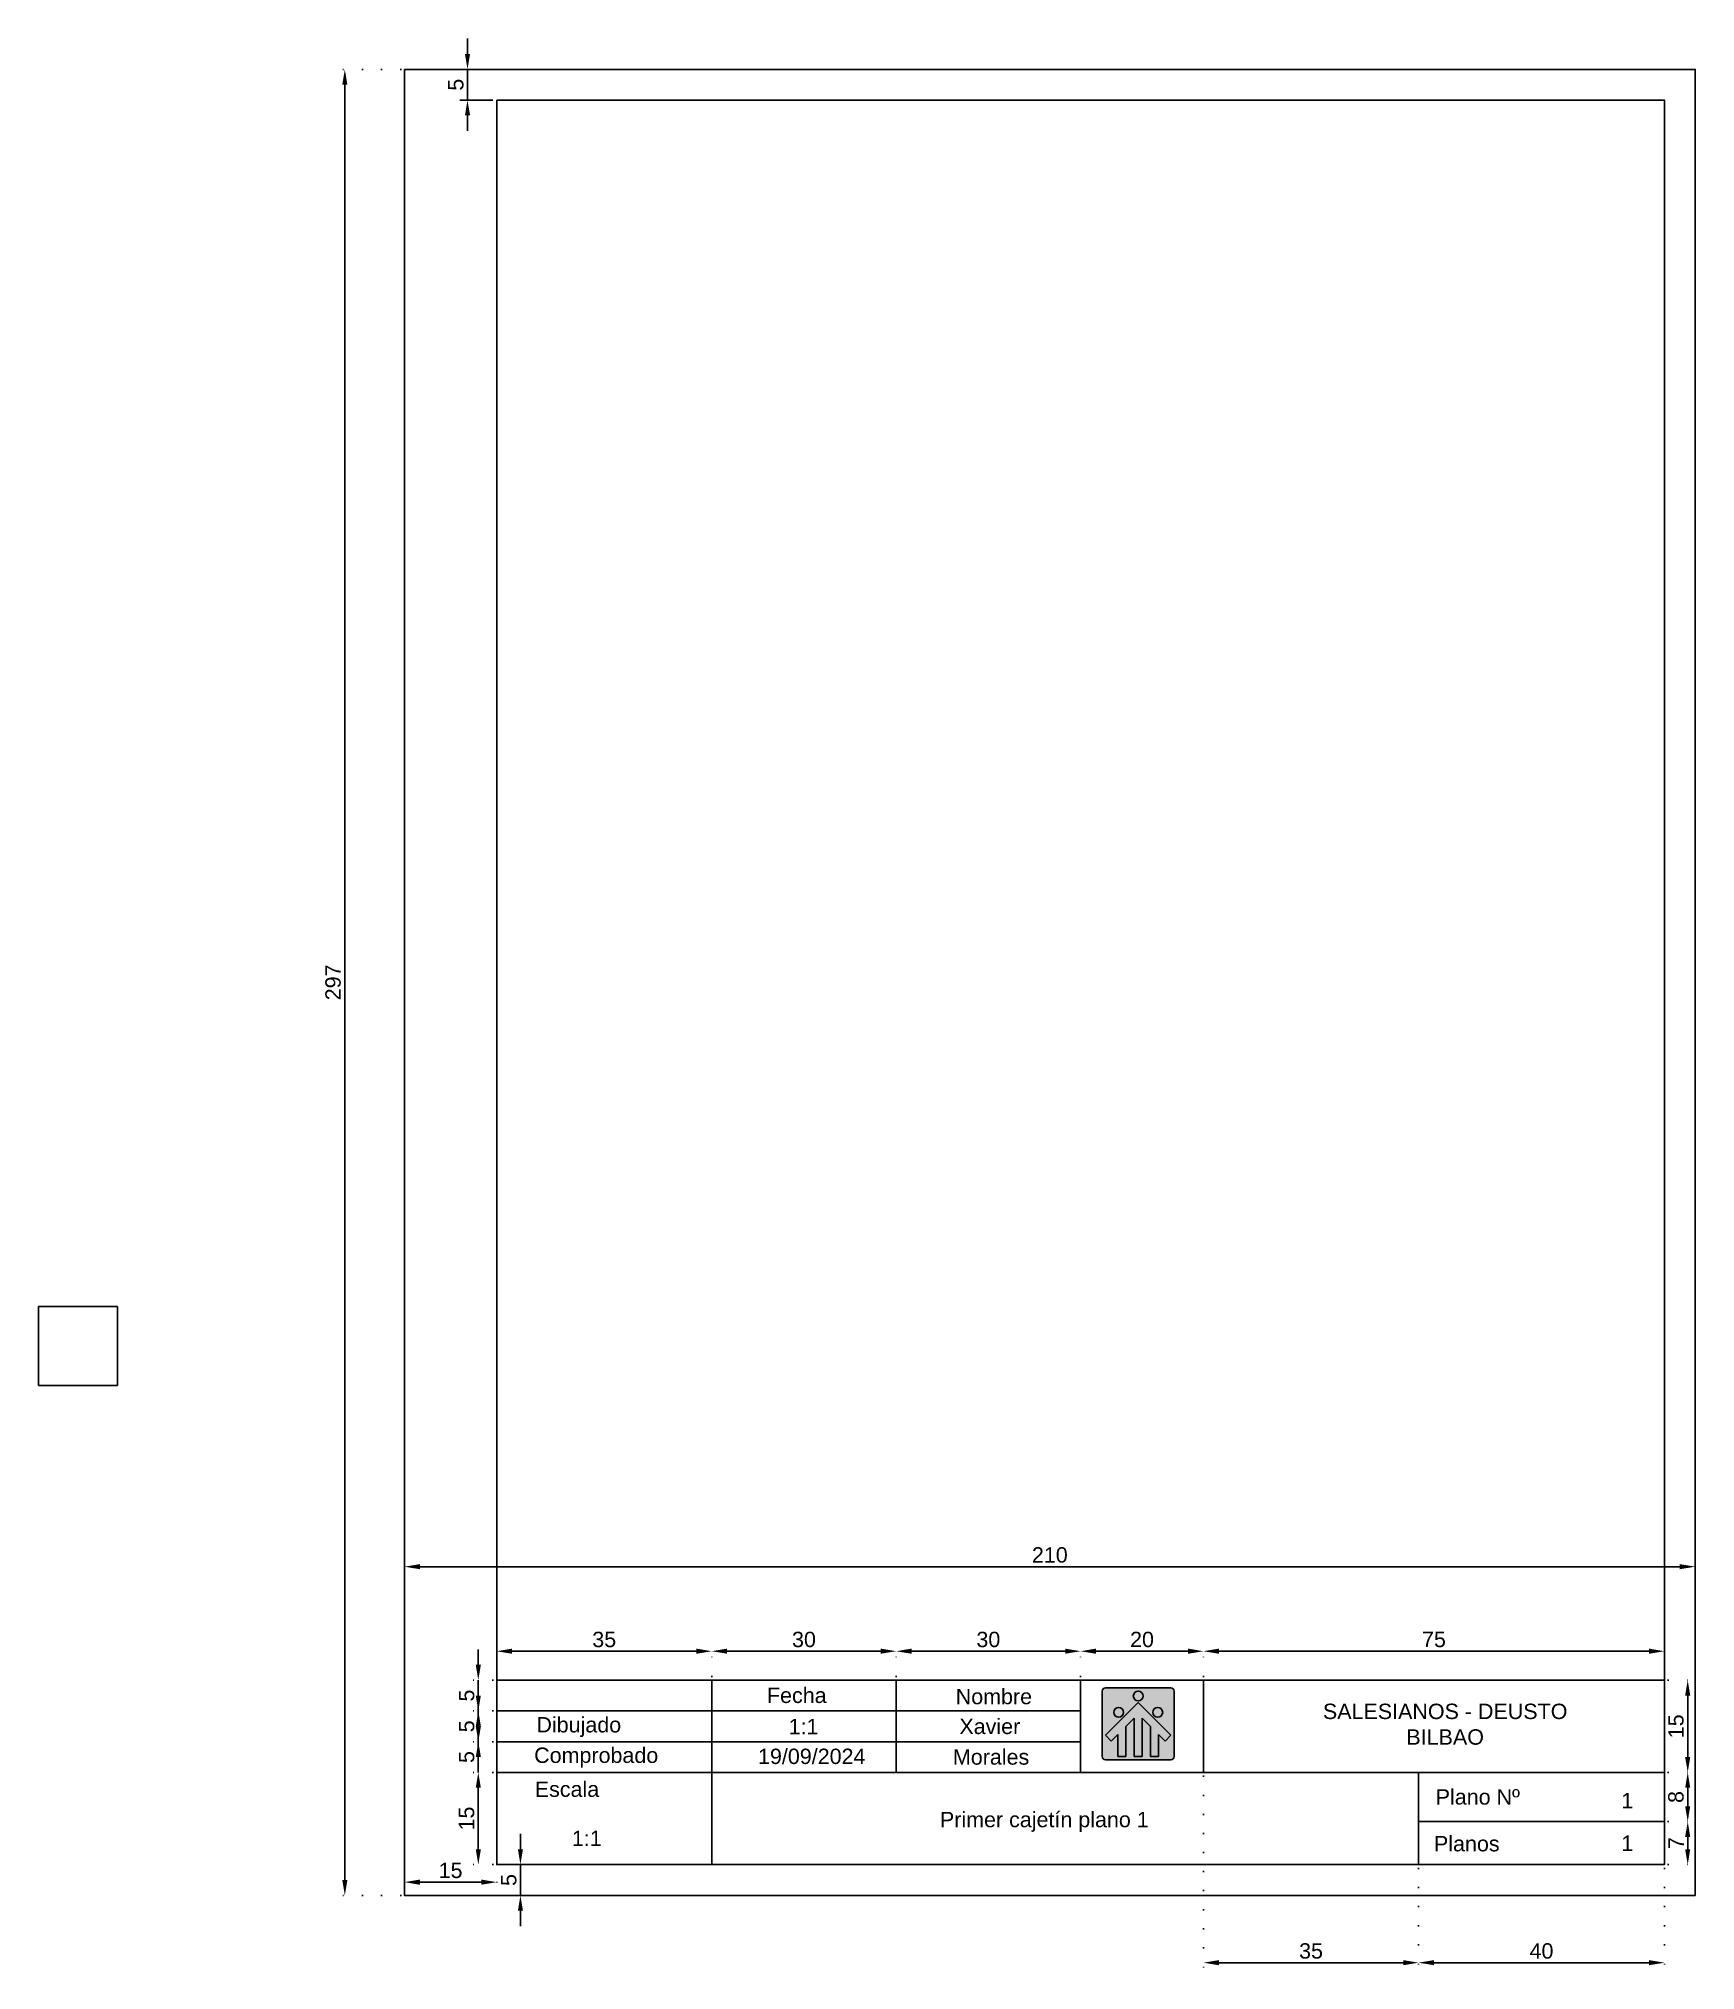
# Model space of a CAD drawing. Header units: millimetres. Extents: x 1956 to 2226, y 2230 to 2544.
import ezdxf

# ---------------------------------------------------------------- set-up
doc = ezdxf.new("R2010")
doc.units = ezdxf.units.MM
doc.linetypes.add('ACAD_ISO07W100', pattern=[3, 0, -3])
for name, color, linetype in [('Caj_Borde', 2, 'Continuous'), ('Caj_text_editar', 6, 'Continuous'), ('Caj_texto_fijo', 7, 'Continuous'), ('Cajetin', 7, 'Continuous'), ('Cotas', 3, 'Continuous'), ('Logo_SD', 1, 'Continuous')]:
    doc.layers.add(name, color=color, linetype=linetype)
doc.styles.get("Standard").update_dxf_attribs({"font": 'arial.ttf'})
doc.dimstyles.new('Copia de ISO-25_punto', dxfattribs={"dimtxt": 2.5, "dimasz": 2.5, "dimexe": 1.25, "dimexo": 0.625, "dimtad": 1, "dimtxsty": 'Standard', "dimcen": 2.5, "dimclrd": 256, "dimclre": 256, "dimadec": 0, "dimazin": 0, "dimtfac": 1, "dimtmove": 0, "dimatfit": 3, "dimfxl": 1, "dimlwd": -1, "dimlwe": -1, "dimarcsym": 0})
doc.dimstyles.new('ISO-25', dxfattribs={"dimtxt": 2.5, "dimasz": 2.5, "dimexe": 1.25, "dimexo": 0.625, "dimtad": 1, "dimtxsty": 'Standard', "dimcen": 2.5, "dimadec": 0, "dimazin": 0, "dimtfac": 1, "dimtmove": 0, "dimatfit": 3, "dimfxl": 1, "dimarcsym": 0})
picture_1 = doc.add_image_def('image1.png', size_in_pixel=(225, 225))

# ---------------------------------------------------------------- blocks, each defined once
blk = doc.blocks.new('*D0')
at = {"layer": 'Cotas', "linetype": 'ACAD_ISO07W100', "transparency": 16777216}
for p, q in [((2030.14, 2261.83), (2026.52, 2261.83)), ((2030.14, 2246.83), (2026.52, 2246.83))]:
    blk.add_line(p, q, dxfattribs=at)
at = {"layer": 'Cotas', "transparency": 16777216}
blk.add_line((2027.77, 2249.33), (2027.77, 2259.33), dxfattribs=at)
for points in [[(2027.36, 2259.33), (2028.19, 2259.33), (2027.77, 2261.83)], [(2027.36, 2249.33), (2028.19, 2249.33), (2027.77, 2246.83)]]:
    blk.add_solid(points, dxfattribs=at)
at = {"layer": 'Defpoints', "color": 0, "transparency": 16777216}
for p in [(2027.77, 2261.83), (2030.76, 2261.83), (2030.76, 2246.83)]:
    blk.add_point(p, dxfattribs=at)
at = {"layer": 'Cotas', "color": 0, "transparency": 16777216, "insert": (2025.87, 2254.33), "char_height": 2.5, "attachment_point": 5, "rotation": 90}
blk.add_mtext('15', dxfattribs=at)
blk = doc.blocks.new('*D1')
at = {"layer": 'Cotas', "transparency": 16777216}
for p, q in [((2027.77, 2269.33), (2027.77, 2271.83)), ((2027.77, 2261.83), (2027.77, 2266.83)), ((2027.77, 2259.33), (2027.77, 2256.83))]:
    blk.add_line(p, q, dxfattribs=at)
at = {"layer": 'Cotas', "linetype": 'ACAD_ISO07W100', "transparency": 16777216}
for p, q in [((2030.14, 2266.83), (2026.52, 2266.83)), ((2030.14, 2261.83), (2026.52, 2261.83))]:
    blk.add_line(p, q, dxfattribs=at)
at = {"layer": 'Cotas', "transparency": 16777216}
for points in [[(2027.36, 2269.33), (2028.19, 2269.33), (2027.77, 2266.83)], [(2027.36, 2259.33), (2028.19, 2259.33), (2027.77, 2261.83)]]:
    blk.add_solid(points, dxfattribs=at)
at = {"layer": 'Defpoints', "color": 0, "transparency": 16777216}
for p in [(2027.77, 2266.83), (2030.76, 2266.83), (2030.76, 2261.83)]:
    blk.add_point(p, dxfattribs=at)
at = {"layer": 'Cotas', "color": 0, "transparency": 16777216, "insert": (2025.88, 2264.33), "char_height": 2.5, "attachment_point": 5, "rotation": 90}
blk.add_mtext('5', dxfattribs=at)
blk = doc.blocks.new('*D2')
at = {"layer": 'Cotas', "transparency": 16777216}
for p, q in [((2027.77, 2274.33), (2027.77, 2276.83)), ((2027.77, 2266.83), (2027.77, 2271.83)), ((2027.77, 2264.33), (2027.77, 2261.83))]:
    blk.add_line(p, q, dxfattribs=at)
at = {"layer": 'Cotas', "linetype": 'ACAD_ISO07W100', "transparency": 16777216}
for p, q in [((2030.14, 2271.83), (2026.52, 2271.83)), ((2030.14, 2266.83), (2026.52, 2266.83))]:
    blk.add_line(p, q, dxfattribs=at)
at = {"layer": 'Cotas', "transparency": 16777216}
for points in [[(2027.36, 2274.33), (2028.19, 2274.33), (2027.77, 2271.83)], [(2027.36, 2264.33), (2028.19, 2264.33), (2027.77, 2266.83)]]:
    blk.add_solid(points, dxfattribs=at)
at = {"layer": 'Defpoints', "color": 0, "transparency": 16777216}
for p in [(2027.77, 2271.83), (2030.76, 2271.83), (2030.76, 2266.83)]:
    blk.add_point(p, dxfattribs=at)
at = {"layer": 'Cotas', "color": 0, "transparency": 16777216, "insert": (2025.88, 2269.33), "char_height": 2.5, "attachment_point": 5, "rotation": 90}
blk.add_mtext('5', dxfattribs=at)
blk = doc.blocks.new('*D3')
at = {"layer": 'Cotas', "transparency": 16777216}
for p, q in [((2027.77, 2279.33), (2027.77, 2281.83)), ((2027.77, 2271.83), (2027.77, 2276.83)), ((2027.77, 2269.33), (2027.77, 2266.83))]:
    blk.add_line(p, q, dxfattribs=at)
at = {"layer": 'Cotas', "linetype": 'ACAD_ISO07W100', "transparency": 16777216}
for p, q in [((2030.14, 2276.83), (2026.52, 2276.83)), ((2030.14, 2271.83), (2026.52, 2271.83))]:
    blk.add_line(p, q, dxfattribs=at)
at = {"layer": 'Cotas', "transparency": 16777216}
for points in [[(2027.36, 2279.33), (2028.19, 2279.33), (2027.77, 2276.83)], [(2027.36, 2269.33), (2028.19, 2269.33), (2027.77, 2271.83)]]:
    blk.add_solid(points, dxfattribs=at)
at = {"layer": 'Defpoints', "color": 0, "transparency": 16777216}
for p in [(2027.77, 2276.83), (2030.76, 2276.83), (2030.76, 2271.83)]:
    blk.add_point(p, dxfattribs=at)
at = {"layer": 'Cotas', "color": 0, "transparency": 16777216, "insert": (2025.88, 2274.33), "char_height": 2.5, "attachment_point": 5, "rotation": 90}
blk.add_mtext('5', dxfattribs=at)
blk = doc.blocks.new('*D4')
at = {"layer": 'Cotas', "linetype": 'ACAD_ISO07W100', "transparency": 16777216}
for p, q in [((2030.76, 2277.45), (2030.76, 2282.79)), ((2065.76, 2277.45), (2065.76, 2282.79))]:
    blk.add_line(p, q, dxfattribs=at)
at = {"layer": 'Cotas', "transparency": 16777216}
blk.add_line((2033.26, 2281.54), (2063.26, 2281.54), dxfattribs=at)
for points in [[(2033.26, 2281.96), (2033.26, 2281.13), (2030.76, 2281.54)], [(2063.26, 2281.96), (2063.26, 2281.13), (2065.76, 2281.54)]]:
    blk.add_solid(points, dxfattribs=at)
at = {"layer": 'Defpoints', "color": 0, "transparency": 16777216}
for p in [(2065.76, 2281.54), (2030.76, 2276.83), (2065.76, 2276.83)]:
    blk.add_point(p, dxfattribs=at)
at = {"layer": 'Cotas', "color": 0, "transparency": 16777216, "insert": (2048.26, 2283.44), "char_height": 2.5, "attachment_point": 5}
blk.add_mtext('35', dxfattribs=at)
blk = doc.blocks.new('*D5')
at = {"layer": 'Cotas', "linetype": 'ACAD_ISO07W100', "transparency": 16777216}
for p, q in [((2065.76, 2277.45), (2065.76, 2282.79)), ((2095.76, 2277.45), (2095.76, 2282.79))]:
    blk.add_line(p, q, dxfattribs=at)
at = {"layer": 'Cotas', "transparency": 16777216}
blk.add_line((2068.26, 2281.54), (2093.26, 2281.54), dxfattribs=at)
for points in [[(2068.26, 2281.96), (2068.26, 2281.13), (2065.76, 2281.54)], [(2093.26, 2281.96), (2093.26, 2281.13), (2095.76, 2281.54)]]:
    blk.add_solid(points, dxfattribs=at)
at = {"layer": 'Defpoints', "color": 0, "transparency": 16777216}
for p in [(2095.76, 2281.54), (2065.76, 2276.83), (2095.76, 2276.83)]:
    blk.add_point(p, dxfattribs=at)
at = {"layer": 'Cotas', "color": 0, "transparency": 16777216, "insert": (2080.76, 2283.44), "char_height": 2.5, "attachment_point": 5}
blk.add_mtext('30', dxfattribs=at)
blk = doc.blocks.new('*D6')
at = {"layer": 'Cotas', "linetype": 'ACAD_ISO07W100', "transparency": 16777216}
for p, q in [((2095.76, 2277.45), (2095.76, 2282.79)), ((2125.76, 2277.45), (2125.76, 2282.79))]:
    blk.add_line(p, q, dxfattribs=at)
at = {"layer": 'Cotas', "transparency": 16777216}
blk.add_line((2098.26, 2281.54), (2123.26, 2281.54), dxfattribs=at)
for points in [[(2098.26, 2281.96), (2098.26, 2281.13), (2095.76, 2281.54)], [(2123.26, 2281.96), (2123.26, 2281.13), (2125.76, 2281.54)]]:
    blk.add_solid(points, dxfattribs=at)
at = {"layer": 'Defpoints', "color": 0, "transparency": 16777216}
for p in [(2125.76, 2281.54), (2095.76, 2276.83), (2125.76, 2276.83)]:
    blk.add_point(p, dxfattribs=at)
at = {"layer": 'Cotas', "color": 0, "transparency": 16777216, "insert": (2110.76, 2283.44), "char_height": 2.5, "attachment_point": 5}
blk.add_mtext('30', dxfattribs=at)
blk = doc.blocks.new('*D7')
at = {"layer": 'Cotas', "linetype": 'ACAD_ISO07W100', "transparency": 16777216}
for p, q in [((2125.76, 2277.45), (2125.76, 2282.79)), ((2145.76, 2277.45), (2145.76, 2282.79))]:
    blk.add_line(p, q, dxfattribs=at)
at = {"layer": 'Cotas', "transparency": 16777216}
blk.add_line((2128.26, 2281.54), (2143.26, 2281.54), dxfattribs=at)
for points in [[(2128.26, 2281.96), (2128.26, 2281.13), (2125.76, 2281.54)], [(2143.26, 2281.96), (2143.26, 2281.13), (2145.76, 2281.54)]]:
    blk.add_solid(points, dxfattribs=at)
at = {"layer": 'Defpoints', "color": 0, "transparency": 16777216}
for p in [(2145.76, 2281.54), (2125.76, 2276.83), (2145.76, 2276.83)]:
    blk.add_point(p, dxfattribs=at)
at = {"layer": 'Cotas', "color": 0, "transparency": 16777216, "insert": (2135.76, 2283.44), "char_height": 2.5, "attachment_point": 5}
blk.add_mtext('20', dxfattribs=at)
blk = doc.blocks.new('*D8')
at = {"layer": 'Cotas', "linetype": 'ACAD_ISO07W100', "transparency": 16777216}
for p, q in [((2145.76, 2277.45), (2145.76, 2282.79)), ((2220.76, 2277.45), (2220.76, 2282.79))]:
    blk.add_line(p, q, dxfattribs=at)
at = {"layer": 'Cotas', "transparency": 16777216}
blk.add_line((2148.26, 2281.54), (2218.26, 2281.54), dxfattribs=at)
for points in [[(2148.26, 2281.96), (2148.26, 2281.13), (2145.76, 2281.54)], [(2218.26, 2281.96), (2218.26, 2281.13), (2220.76, 2281.54)]]:
    blk.add_solid(points, dxfattribs=at)
at = {"layer": 'Defpoints', "color": 0, "transparency": 16777216}
for p in [(2220.76, 2281.54), (2145.76, 2276.83), (2220.76, 2276.83)]:
    blk.add_point(p, dxfattribs=at)
at = {"layer": 'Cotas', "color": 0, "transparency": 16777216, "insert": (2183.26, 2283.44), "char_height": 2.5, "attachment_point": 5}
blk.add_mtext('75', dxfattribs=at)
blk = doc.blocks.new('*D9')
at = {"layer": 'Cotas', "linetype": 'ACAD_ISO07W100', "transparency": 16777216}
for p, q in [((2015.76, 2295.92), (2015.76, 2296.54)), ((2225.76, 2295.92), (2225.76, 2296.54))]:
    blk.add_line(p, q, dxfattribs=at)
at = {"layer": 'Cotas', "transparency": 16777216}
blk.add_line((2223.26, 2295.29), (2018.26, 2295.29), dxfattribs=at)
for points in [[(2018.26, 2295.71), (2018.26, 2294.88), (2015.76, 2295.29)], [(2223.26, 2295.71), (2223.26, 2294.88), (2225.76, 2295.29)]]:
    blk.add_solid(points, dxfattribs=at)
at = {"layer": 'Defpoints', "color": 0, "transparency": 16777216}
for p in [(2015.76, 2295.29), (2015.76, 2295.29), (2225.76, 2295.29)]:
    blk.add_point(p, dxfattribs=at)
at = {"layer": 'Cotas', "color": 0, "transparency": 16777216, "insert": (2120.76, 2297.19), "char_height": 2.5, "attachment_point": 5}
blk.add_mtext('210', dxfattribs=at)
blk = doc.blocks.new('*D10')
at = {"layer": 'Cotas', "linetype": 'ACAD_ISO07W100', "transparency": 16777216}
for p, q in [((2221.39, 2253.83), (2225.8, 2253.83)), ((2221.39, 2246.83), (2225.8, 2246.83))]:
    blk.add_line(p, q, dxfattribs=at)
at = {"layer": 'Cotas', "transparency": 16777216}
blk.add_line((2224.55, 2249.33), (2224.55, 2251.33), dxfattribs=at)
for points in [[(2224.13, 2251.33), (2224.96, 2251.33), (2224.55, 2253.83)], [(2224.13, 2249.33), (2224.96, 2249.33), (2224.55, 2246.83)]]:
    blk.add_solid(points, dxfattribs=at)
at = {"layer": 'Defpoints', "color": 0, "transparency": 16777216}
for p in [(2220.76, 2253.83), (2224.55, 2253.83), (2220.76, 2246.83)]:
    blk.add_point(p, dxfattribs=at)
at = {"layer": 'Cotas', "color": 0, "transparency": 16777216, "insert": (2222.67, 2250.33), "char_height": 2.5, "attachment_point": 5, "rotation": 90}
blk.add_mtext('7', dxfattribs=at)
blk = doc.blocks.new('*D11')
at = {"layer": 'Cotas', "linetype": 'ACAD_ISO07W100', "transparency": 16777216}
for p, q in [((2221.39, 2261.83), (2225.8, 2261.83)), ((2221.39, 2253.83), (2225.8, 2253.83))]:
    blk.add_line(p, q, dxfattribs=at)
at = {"layer": 'Cotas', "transparency": 16777216}
blk.add_line((2224.55, 2256.33), (2224.55, 2259.33), dxfattribs=at)
for points in [[(2224.13, 2259.33), (2224.96, 2259.33), (2224.55, 2261.83)], [(2224.13, 2256.33), (2224.96, 2256.33), (2224.55, 2253.83)]]:
    blk.add_solid(points, dxfattribs=at)
at = {"layer": 'Defpoints', "color": 0, "transparency": 16777216}
for p in [(2220.76, 2261.83), (2224.55, 2261.83), (2220.76, 2253.83)]:
    blk.add_point(p, dxfattribs=at)
at = {"layer": 'Cotas', "color": 0, "transparency": 16777216, "insert": (2222.64, 2257.83), "char_height": 2.5, "attachment_point": 5, "rotation": 90}
blk.add_mtext('8', dxfattribs=at)
blk = doc.blocks.new('*D12')
at = {"layer": 'Cotas', "linetype": 'ACAD_ISO07W100', "transparency": 16777216}
for p, q in [((2221.39, 2276.83), (2225.8, 2276.83)), ((2221.39, 2261.83), (2225.8, 2261.83))]:
    blk.add_line(p, q, dxfattribs=at)
at = {"layer": 'Cotas', "transparency": 16777216}
blk.add_line((2224.55, 2264.33), (2224.55, 2274.33), dxfattribs=at)
for points in [[(2224.13, 2274.33), (2224.96, 2274.33), (2224.55, 2276.83)], [(2224.13, 2264.33), (2224.96, 2264.33), (2224.55, 2261.83)]]:
    blk.add_solid(points, dxfattribs=at)
at = {"layer": 'Defpoints', "color": 0, "transparency": 16777216}
for p in [(2220.76, 2276.83), (2224.55, 2276.83), (2220.76, 2261.83)]:
    blk.add_point(p, dxfattribs=at)
at = {"layer": 'Cotas', "color": 0, "transparency": 16777216, "insert": (2222.64, 2269.33), "char_height": 2.5, "attachment_point": 5, "rotation": 90}
blk.add_mtext('15', dxfattribs=at)
blk = doc.blocks.new('*D13')
at = {"layer": 'Cotas', "transparency": 16777216}
for p, q in [((2034.62, 2249.33), (2034.62, 2251.83)), ((2034.62, 2246.83), (2034.62, 2241.83)), ((2034.62, 2239.33), (2034.62, 2236.83))]:
    blk.add_line(p, q, dxfattribs=at)
at = {"layer": 'Cotas', "linetype": 'ACAD_ISO07W100', "transparency": 16777216}
for p, q in [((2035.25, 2246.83), (2035.87, 2246.83)), ((2035.25, 2241.83), (2035.87, 2241.83))]:
    blk.add_line(p, q, dxfattribs=at)
at = {"layer": 'Cotas', "transparency": 16777216}
for points in [[(2034.21, 2249.33), (2035.04, 2249.33), (2034.62, 2246.83)], [(2034.21, 2239.33), (2035.04, 2239.33), (2034.62, 2241.83)]]:
    blk.add_solid(points, dxfattribs=at)
at = {"layer": 'Defpoints', "color": 0, "transparency": 16777216}
for p in [(2034.62, 2246.83), (2034.62, 2241.83), (2034.62, 2241.83)]:
    blk.add_point(p, dxfattribs=at)
at = {"layer": 'Cotas', "color": 0, "transparency": 16777216, "insert": (2032.73, 2244.33), "char_height": 2.5, "attachment_point": 5, "rotation": 90}
blk.add_mtext('5', dxfattribs=at)
blk = doc.blocks.new('*D14')
at = {"layer": 'Cotas', "linetype": 'ACAD_ISO07W100', "transparency": 16777216}
for p, q in [((2015.76, 2247.13), (2015.76, 2242.73)), ((2030.76, 2247.13), (2030.76, 2242.73))]:
    blk.add_line(p, q, dxfattribs=at)
at = {"layer": 'Cotas', "transparency": 16777216}
blk.add_line((2028.26, 2243.98), (2018.26, 2243.98), dxfattribs=at)
for points in [[(2018.26, 2244.4), (2018.26, 2243.56), (2015.76, 2243.98)], [(2028.26, 2244.4), (2028.26, 2243.56), (2030.76, 2243.98)]]:
    blk.add_solid(points, dxfattribs=at)
at = {"layer": 'Defpoints', "color": 0, "transparency": 16777216}
for p in [(2015.76, 2247.76), (2030.76, 2247.76), (2015.76, 2243.98)]:
    blk.add_point(p, dxfattribs=at)
at = {"layer": 'Cotas', "color": 0, "transparency": 16777216, "insert": (2023.26, 2245.88), "char_height": 2.5, "attachment_point": 5}
blk.add_mtext('15', dxfattribs=at)
blk = doc.blocks.new('*D15')
at = {"layer": 'Cotas', "linetype": 'ACAD_ISO07W100', "transparency": 16777216}
for p, q in [((2180.76, 2246.2), (2180.76, 2229.63)), ((2220.76, 2246.2), (2220.76, 2229.63))]:
    blk.add_line(p, q, dxfattribs=at)
at = {"layer": 'Cotas', "transparency": 16777216}
blk.add_line((2218.26, 2230.88), (2183.26, 2230.88), dxfattribs=at)
for points in [[(2183.26, 2231.3), (2183.26, 2230.47), (2180.76, 2230.88)], [(2218.26, 2231.3), (2218.26, 2230.47), (2220.76, 2230.88)]]:
    blk.add_solid(points, dxfattribs=at)
at = {"layer": 'Defpoints', "color": 0, "transparency": 16777216}
for p in [(2180.76, 2246.83), (2220.76, 2246.83), (2180.76, 2230.88)]:
    blk.add_point(p, dxfattribs=at)
at = {"layer": 'Cotas', "color": 0, "transparency": 16777216, "insert": (2200.76, 2232.78), "char_height": 2.5, "attachment_point": 5}
blk.add_mtext('40', dxfattribs=at)
blk = doc.blocks.new('*D17')
at = {"layer": 'Cotas', "linetype": 'ACAD_ISO07W100', "transparency": 16777216}
for p, q in [((2015.14, 2538.83), (2004.8, 2538.83)), ((2015.14, 2241.83), (2004.8, 2241.83))]:
    blk.add_line(p, q, dxfattribs=at)
at = {"layer": 'Cotas', "transparency": 16777216}
blk.add_line((2006.05, 2536.33), (2006.05, 2244.33), dxfattribs=at)
for points in [[(2005.64, 2536.33), (2006.47, 2536.33), (2006.05, 2538.83)], [(2005.64, 2244.33), (2006.47, 2244.33), (2006.05, 2241.83)]]:
    blk.add_solid(points, dxfattribs=at)
at = {"layer": 'Defpoints', "color": 0, "transparency": 16777216}
for p in [(2015.76, 2538.83), (2006.05, 2241.83), (2015.76, 2241.83)]:
    blk.add_point(p, dxfattribs=at)
at = {"layer": 'Cotas', "color": 0, "transparency": 16777216, "insert": (2004.15, 2390.33), "char_height": 2.5, "attachment_point": 5, "rotation": 90}
blk.add_mtext('297', dxfattribs=at)
blk = doc.blocks.new('*D18')
at = {"layer": 'Cotas', "color": 0, "lineweight": -2, "transparency": 16777216}
for p, q in [((2026.01, 2541.33), (2026.01, 2543.83)), ((2025.39, 2538.83), (2024.76, 2538.83)), ((2026.01, 2533.83), (2026.01, 2538.83)), ((2030.14, 2533.83), (2024.76, 2533.83)), ((2026.01, 2531.33), (2026.01, 2528.83))]:
    blk.add_line(p, q, dxfattribs=at)
at = {"layer": 'Cotas', "color": 0, "transparency": 16777216}
for points in [[(2025.6, 2541.33), (2026.43, 2541.33), (2026.01, 2538.83)], [(2025.6, 2531.33), (2026.43, 2531.33), (2026.01, 2533.83)]]:
    blk.add_solid(points, dxfattribs=at)
at = {"layer": 'Defpoints', "color": 0, "transparency": 16777216}
for p in [(2026.01, 2538.83), (2026.01, 2538.83), (2030.76, 2533.83)]:
    blk.add_point(p, dxfattribs=at)
at = {"layer": 'Cotas', "color": 0, "transparency": 16777216, "insert": (2024.12, 2536.33), "char_height": 2.5, "attachment_point": 5, "rotation": 90}
blk.add_mtext('5', dxfattribs=at)
blk = doc.blocks.new('*D20')
at = {"layer": 'Cotas', "linetype": 'ACAD_ISO07W100', "transparency": 16777216}
for p, q in [((2145.76, 2261.2), (2145.76, 2229.63)), ((2180.76, 2246.2), (2180.76, 2229.63))]:
    blk.add_line(p, q, dxfattribs=at)
at = {"layer": 'Cotas', "transparency": 16777216}
blk.add_line((2178.26, 2230.88), (2148.26, 2230.88), dxfattribs=at)
for points in [[(2148.26, 2231.3), (2148.26, 2230.47), (2145.76, 2230.88)], [(2178.26, 2231.3), (2178.26, 2230.47), (2180.76, 2230.88)]]:
    blk.add_solid(points, dxfattribs=at)
at = {"layer": 'Defpoints', "color": 0, "transparency": 16777216}
for p in [(2145.76, 2261.83), (2180.76, 2246.83), (2145.76, 2230.88)]:
    blk.add_point(p, dxfattribs=at)
at = {"layer": 'Cotas', "color": 0, "transparency": 16777216, "insert": (2163.26, 2232.78), "char_height": 2.5, "attachment_point": 5}
blk.add_mtext('35', dxfattribs=at)

msp = doc.modelspace()

# ---------------------------------------------------------------- hatches: boundary and pattern name
at = {"true_color": 0xffffff}
h = msp.add_hatch(color=7, dxfattribs=at)
h.dxf.hatch_style = 1
h.paths.add_polyline_path([(2135.936, 2274.25, 1), (2134.342, 2274.25, 1)])
h.paths.add_polyline_path([(2132.748, 2271.593, 1), (2131.154, 2271.593, 1)], flags=17)
h.paths.add_polyline_path([(2137.53, 2271.593, 1), (2139.124, 2271.593, 1)], flags=17)
h.paths.add_polyline_path([(2135.139, 2273.187), (2129.826, 2267.874), (2130.765, 2266.935), (2131.818, 2267.988), (2131.818, 2264.42), (2133.147, 2264.42), (2133.147, 2269.316), (2134.475, 2270.644), (2134.475, 2264.42), (2135.803, 2264.42), (2135.803, 2270.644), (2137.131, 2269.316), (2137.131, 2264.42), (2138.46, 2264.42), (2138.46, 2267.988), (2139.513, 2266.935), (2140.452, 2267.874)])
at = {"layer": 'Cotas'}
h = msp.add_hatch(color=1, dxfattribs=at)
h.dxf.hatch_style = 1
h.paths.add_polyline_path([(2129.295, 2264.42, 0.4142136), (2129.826, 2263.889), (2140.452, 2263.889, 0.4142136), (2140.983, 2264.42), (2140.983, 2267.874), (2140.983, 2275.047, 0.4142136), (2140.452, 2275.578), (2129.826, 2275.578, 0.4142136), (2129.295, 2275.047)])
h.paths.add_polyline_path([(2132.748, 2271.593, -1), (2131.154, 2271.593, -1)], flags=16)
h.paths.add_polyline_path([(2135.139, 2273.187), (2140.452, 2267.874), (2139.513, 2266.935), (2138.46, 2267.988), (2138.46, 2264.42), (2137.131, 2264.42), (2137.131, 2269.316), (2135.803, 2270.644), (2135.803, 2264.42), (2134.475, 2264.42), (2134.475, 2270.644), (2133.147, 2269.316), (2133.147, 2264.42), (2131.818, 2264.42), (2131.818, 2267.988), (2130.765, 2266.935), (2129.826, 2267.874)], flags=16)
h.paths.add_polyline_path([(2134.342, 2274.25, -1), (2135.936, 2274.25, -1)], flags=16)
h.paths.add_polyline_path([(2139.124, 2271.593, -1), (2137.53, 2271.593, -1)], flags=16)

# ---------------------------------------------------------------- linework, layer by layer
at = {"layer": 'Caj_Borde'}
msp.add_lwpolyline([(2015.762, 2538.827), (2225.762, 2538.827), (2225.762, 2241.827), (2015.762, 2241.827)], close=True, dxfattribs=at)
at = {"layer": 'Cajetin'}
for p, q in [((2030.762, 2276.827), (2220.762, 2276.827)), ((2065.762, 2246.827), (2065.762, 2276.827)), ((2095.762, 2276.827), (2095.762, 2261.827)), ((2125.762, 2276.827), (2125.762, 2261.827)), ((2145.762, 2276.827), (2145.762, 2261.827)), ((2030.762, 2271.827), (2125.762, 2271.827)), ((2030.762, 2266.827), (2125.762, 2266.827)), ((2030.762, 2261.827), (2220.762, 2261.827)), ((2180.762, 2246.827), (2180.762, 2261.827)), ((2220.762, 2253.827), (2180.762, 2253.827))]:
    msp.add_line(p, q, dxfattribs=at)
msp.add_lwpolyline([(2030.762, 2533.827), (2220.762, 2533.827), (2220.762, 2246.827), (2030.762, 2246.827)], close=True, dxfattribs=at)
at = {"layer": 'Logo_SD'}
for p, q in [((2129.295, 2275.047), (2129.295, 2264.42)), ((2129.826, 2275.578), (2140.452, 2275.578)), ((2140.983, 2267.874), (2140.983, 2275.047)), ((2129.826, 2267.874), (2135.139, 2273.187)), ((2135.139, 2273.187), (2140.452, 2267.874)), ((2133.147, 2269.316), (2134.475, 2270.644)), ((2133.147, 2269.316), (2133.147, 2264.42)), ((2134.475, 2270.644), (2134.475, 2264.42)), ((2135.803, 2270.644), (2137.131, 2269.316)), ((2135.803, 2270.644), (2135.803, 2264.42)), ((2137.131, 2269.316), (2137.131, 2264.42)), ((2130.765, 2266.935), (2129.826, 2267.874)), ((2130.765, 2266.935), (2131.818, 2267.988)), ((2131.818, 2267.988), (2131.818, 2264.42)), ((2138.46, 2267.988), (2138.46, 2264.42)), ((2138.46, 2267.988), (2139.513, 2266.935)), ((2139.513, 2266.935), (2140.452, 2267.874)), ((2140.983, 2264.42), (2140.983, 2267.874)), ((2140.452, 2263.889), (2129.826, 2263.889)), ((2131.818, 2264.42), (2133.147, 2264.42)), ((2134.475, 2264.42), (2135.803, 2264.42)), ((2137.131, 2264.42), (2138.46, 2264.42))]:
    msp.add_line(p, q, dxfattribs=at)
for centre in [(2135.139, 2274.25), (2131.951, 2271.593), (2138.327, 2271.593)]:
    msp.add_circle(centre, 0.797, dxfattribs=at)
for centre, start, end in [((2129.826, 2275.047), 90, 180), ((2140.452, 2275.047), 0, 90), ((2129.826, 2264.42), 180, 270), ((2140.452, 2264.42), 270, 0)]:
    msp.add_arc(centre, 0.531, start, end, dxfattribs=at)

# ---------------------------------------------------------------- texts
at = {"layer": 'Caj_text_editar', "char_height": 2.5, "attachment_point": 1}
for s, width, insert in [('1:1', 4.82165, (2078.262, 2270.543)), ('Xavier', 4.82165, (2106.05, 2270.565)), ('19/09/2024', 4.82165, (2073.284, 2265.694)), ('Morales', 4.82165, (2104.994, 2265.59)), ('1', 3.85766, (2213.757, 2258.505)), ('Primer cajetín plano 1', 46.30533, (2102.883, 2255.415)), ('1:1', 4.82165, (2042.995, 2252.355)), ('1', 4.82165, (2213.757, 2251.571))]:
    msp.add_mtext_dynamic_manual_height_columns(s, width=width, gutter_width=12.5, heights=[0], dxfattribs=dict(at, insert=insert))
at = {"layer": 'Caj_texto_fijo', "char_height": 2.5}
for s, width, insert, attachment_point in [('Fecha', 9.48678, (2074.736, 2275.618), 1), ('Nombre', 9.48678, (2105.452, 2275.423), 1), ('SALESIANOS - DEUSTO BILBAO', 41.13459, (2185.086, 2273.008), 2), ('Dibujado', 14.12722, (2037.231, 2270.832), 1), ('Comprobado', 20.53102, (2036.86, 2265.873), 1), ('Escala', 11.15733, (2036.959, 2260.351), 1), ('Plano Nº', 14.40565, (2183.545, 2259.095), 1), ('Planos', 10.97173, (2183.266, 2251.49), 1)]:
    msp.add_mtext_dynamic_manual_height_columns(s, width=width, gutter_width=12.5, heights=[0], dxfattribs=dict(at, insert=insert, attachment_point=attachment_point))

# ---------------------------------------------------------------- dimensions: what is measured, and where the dimension line sits
at = {"layer": 'Cotas'}
for base, p1, p2, angle, dimstyle, picture, middle in [((2026.014, 2538.827), (2030.762, 2533.827), (2026.014, 2538.827), 90, 'ISO-25', '*D18', (2024.118, 2536.327)), ((2006.053, 2241.827), (2015.762, 2538.827), (2015.762, 2241.827), 90, 'Copia de ISO-25_punto', '*D17', (2004.151, 2390.327)), ((2224.546, 2276.827), (2220.762, 2261.827), (2220.762, 2276.827), 90, 'Copia de ISO-25_punto', '*D12', (2222.645, 2269.327)), ((2224.546, 2261.827), (2220.762, 2253.827), (2220.762, 2261.827), 90, 'Copia de ISO-25_punto', '*D11', (2222.645, 2257.827)), ((2224.546, 2253.827), (2220.762, 2246.827), (2220.762, 2253.827), 90, 'Copia de ISO-25_punto', '*D10', (2222.671, 2250.327)), ((2034.625, 2241.827), (2034.625, 2246.827), (2034.625, 2241.827), 270, 'Copia de ISO-25_punto', '*D13', (2032.728, 2244.327))]:
    dim = msp.add_linear_dim(base=base, p1=p1, p2=p2, angle=angle, dimstyle=dimstyle, dxfattribs=at)
    dim.commit()
    dim.dimension.update_dxf_attribs({"geometry": picture, "text_midpoint": middle})
for base, p1, p2, picture, middle in [((2015.762, 2295.293), (2225.762, 2295.293), (2015.762, 2295.293), '*D9', (2120.762, 2297.195)), ((2065.762, 2281.543), (2030.762, 2276.827), (2065.762, 2276.827), '*D4', (2048.262, 2283.445)), ((2095.762, 2281.543), (2065.762, 2276.827), (2095.762, 2276.827), '*D5', (2080.762, 2283.445)), ((2125.762, 2281.543), (2095.762, 2276.827), (2125.762, 2276.827), '*D6', (2110.762, 2283.445)), ((2145.762, 2281.543), (2125.762, 2276.827), (2145.762, 2276.827), '*D7', (2135.762, 2283.444)), ((2220.762, 2281.543), (2145.762, 2276.827), (2220.762, 2276.827), '*D8', (2183.262, 2283.439)), ((2145.762, 2230.883), (2180.762, 2246.827), (2145.762, 2261.827), '*D20', (2163.262, 2232.785)), ((2180.762, 2230.883), (2220.762, 2246.827), (2180.762, 2246.827), '*D15', (2200.762, 2232.784))]:
    dim = msp.add_linear_dim(base=base, p1=p1, p2=p2, dimstyle='Copia de ISO-25_punto', dxfattribs=at)
    dim.commit()
    dim.dimension.update_dxf_attribs({"geometry": picture, "text_midpoint": middle})
for base, p1, p2, angle, picture, middle in [((2027.773, 2276.827), (2030.762, 2271.827), (2030.762, 2276.827), 90, '*D3', (2027.773, 2274.327)), ((2027.773, 2271.827), (2030.762, 2266.827), (2030.762, 2271.827), 90, '*D2', (2027.773, 2269.327)), ((2027.773, 2266.827), (2030.762, 2261.827), (2030.762, 2266.827), 90, '*D1', (2027.773, 2264.327)), ((2027.773, 2261.827), (2030.762, 2246.827), (2030.762, 2261.827), 90, '*D0', (2027.773, 2254.327)), ((2015.762, 2243.981), (2030.762, 2247.757), (2015.762, 2247.757), 180, '*D14', (2023.262, 2243.981))]:
    dim = msp.add_linear_dim(base=base, p1=p1, p2=p2, angle=angle, dimstyle='Copia de ISO-25_punto', dxfattribs=at)
    dim.commit()
    dim.dimension.update_dxf_attribs({"geometry": picture, "text_midpoint": middle, "dimtype": 160})

# ---------------------------------------------------------------- pictures from other files: only their frames are drawn
at = {"layer": 'Caj_Borde'}
image = msp.add_image(picture_1, insert=(1956.232, 2324.748), size_in_units=(12.848, 12.848), dxfattribs=at)
image.dxf.flags = 7

doc.saveas('drawing.dxf')
